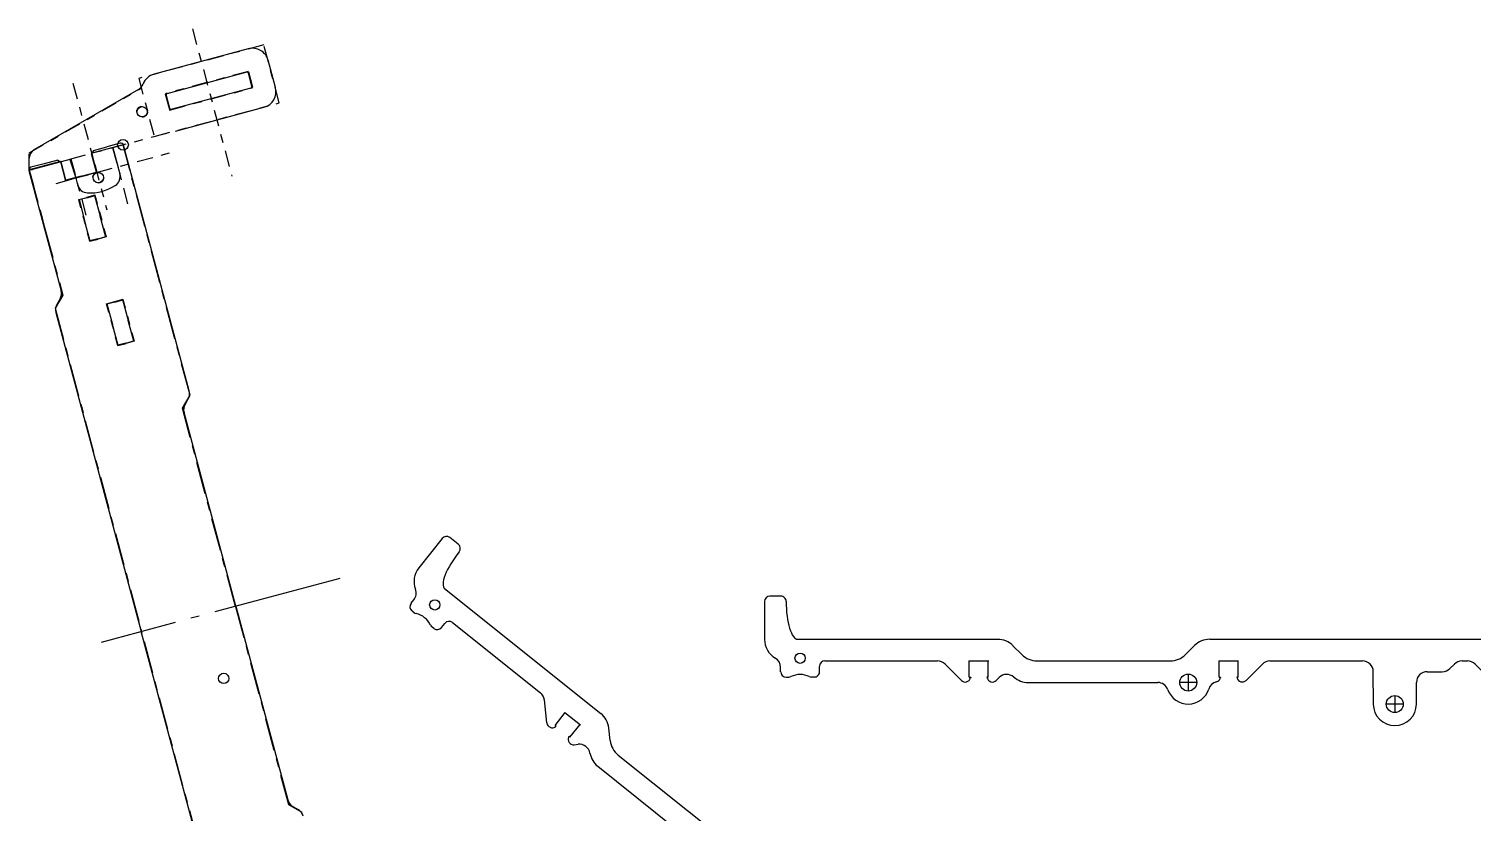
# Model space of a CAD drawing. Header units: inches. Extents: x -309 to 118, y -31 to 166.
# Drawn here: x -185.87 to -169.14, y 61.67 to 70.74 of the extents above; entities that cross this region are included whole.
import ezdxf

# ---------------------------------------------------------------- set-up
doc = ezdxf.new("R2010")
doc.units = ezdxf.units.IN
doc.header["$MEASUREMENT"] = 0
doc.linetypes.add('ACAD_ISO04W100', pattern=[30, 24, -3, 0, -3])
doc.layers.add('CUT', color=1, linetype='Continuous')

# ---------------------------------------------------------------- blocks, each defined once
blk = doc.blocks.new('Stix_Sideview')
at = {"layer": 'CUT'}
for p, q in [((8.929, 0.524), (9.054, 0.526)), ((8.991, 0.525), (8.991, 0.525)), ((-0.446, 0.429), (-0.437, -0.009)), ((-0.26, 0.495), (-0.385, 0.493)), ((8.873, 0.204), (8.868, 0.46)), ((9.124, 0.115), (9.118, 0.465)), ((4.721, 0.092), (8.842, 0.172)), ((-0.053, -0.001), (2.264, 0.044)), ((4.445, -0.09), (4.546, 0.015)), ((2.548, -0.127), (2.442, -0.026)), ((2.726, -0.197), (4.269, -0.167)), ((4.83, -0.156), (5.06, -0.152)), ((4.838, -0.344), (4.835, -0.156)), ((5.058, -0.339), (5.055, -0.152)), ((5.424, -0.145), (6.496, -0.124)), ((7.51, -0.192), (7.561, -0.14)), ((7.649, -0.101), (7.712, -0.1)), ((7.93, -0.259), (7.801, -0.135)), ((8.242, -0.027), (8.012, -0.032)), ((8.021, -0.219), (8.017, -0.032)), ((8.241, -0.215), (8.237, -0.027)), ((8.333, -0.251), (8.475, -0.104)), ((8.519, -0.084), (8.941, -0.076)), ((-0.243, -0.38), (-0.244, -0.33)), ((0.207, -0.371), (0.206, -0.309)), ((0.267, -0.245), (1.571, -0.219)), ((1.853, -0.44), (1.66, -0.254)), ((1.935, -0.212), (2.165, -0.208)), ((1.944, -0.4), (1.94, -0.212)), ((2.164, -0.396), (2.16, -0.208)), ((4.479, -0.314), (4.483, -0.511)), ((5.151, -0.376), (5.336, -0.183)), ((6.631, -0.621), (6.623, -0.246)), ((7.248, -0.234), (7.423, -0.231)), ((8.021, -0.219), (8.036, -0.219)), ((8.036, -0.219), (8.034, -0.229)), ((8.241, -0.215), (8.225, -0.215)), ((8.225, -0.215), (8.228, -0.225)), ((-0.179, -0.441), (-0.149, -0.44)), ((0.146, -0.435), (0.116, -0.435)), ((1.944, -0.4), (1.96, -0.399)), ((1.96, -0.399), (1.957, -0.41)), ((2.164, -0.396), (2.148, -0.396)), ((2.148, -0.396), (2.151, -0.406)), ((2.256, -0.432), (2.289, -0.398)), ((2.627, -0.449), (4.128, -0.42)), ((4.58, -0.411), (4.383, -0.415)), ((4.838, -0.344), (4.854, -0.343)), ((4.854, -0.343), (4.851, -0.354)), ((5.058, -0.339), (5.043, -0.34)), ((5.043, -0.34), (5.046, -0.35)), ((7.13, -0.612), (7.126, -0.362)), ((6.979, -0.614), (6.782, -0.618)), ((6.879, -0.518), (6.882, -0.715))]:
    blk.add_line(p, q, dxfattribs=at)
for centre, radius in [((8.994, 0.403), 0.0595), ((-0.021, -0.219), 0.0595), ((4.481, -0.413), 0.0985), ((6.88, -0.616), 0.0985)]:
    blk.add_circle(centre, radius, dxfattribs=at)
for centre, radius, start, end in [((8.93, 0.461), 0.0625, 91.1139, 181.1139), ((9.055, 0.464), 0.0625, 1.1139, 91.1139), ((-0.383, 0.43), 0.0625, 91.1139, 181.1139), ((-0.258, 0.433), 0.0625, 1.1139, 91.1139), ((8.841, 0.203), 0.0312, 271.1139, 1.1139), ((2.269, -0.206), 0.25, 46.1139, 91.1139), ((4.726, -0.158), 0.25, 91.1139, 136.1139), ((8.937, 0.111), 0.188, 271.1139, 1.1139), ((-0.187, -0.004), 0.25, 181.1139, 241.1139), ((2.721, 0.053), 0.25, 226.1139, 271.1139), ((4.264, 0.083), 0.25, 271.1139, 316.1139), ((5.426, -0.27), 0.125, 91.1139, 136.1139), ((6.498, -0.249), 0.125, 1.1139, 91.1139), ((7.651, -0.226), 0.125, 91.1139, 136.1139), ((7.714, -0.225), 0.125, 46.1139, 91.1139), ((8.52, -0.147), 0.0625, 91.1139, 136.1139), ((-0.369, -0.332), 0.125, 1.1139, 61.1139), ((0.269, -0.307), 0.0625, 91.1139, 181.1139), ((1.574, -0.344), 0.125, 46.1139, 91.1139), ((7.251, -0.359), 0.125, 91.1139, 181.1139), ((7.42, -0.106), 0.125, 271.1139, 316.1139), ((7.973, -0.214), 0.0625, 226.1139, 346.1139), ((8.288, -0.208), 0.0625, 196.1139, 316.1139), ((-0.18, -0.379), 0.0625, 181.1139, 271.1139), ((-0.151, -0.378), 0.0625, 271.1139, 296.2949), ((-0.012, -0.658), 0.25, 65.9328, 116.2949), ((0.115, -0.373), 0.0625, 245.9328, 271.1139), ((0.145, -0.372), 0.0625, 271.1139, 1.1139), ((1.896, -0.395), 0.0625, 226.1139, 346.1139), ((2.211, -0.389), 0.0625, 196.1139, 316.1139), ((2.379, -0.485), 0.125, 49.5916, 136.1139), ((2.622, -0.199), 0.25, 229.5916, 271.1139), ((4.13, -0.545), 0.125, 20.5851, 91.1139), ((4.481, -0.413), 0.25, 200.5851, 343.5329), ((4.841, -0.519), 0.125, 105.4517, 163.5329), ((4.791, -0.339), 0.0625, 285.4517, 346.1139), ((5.106, -0.332), 0.0625, 196.1139, 316.1139), ((6.88, -0.616), 0.25, 181.1139, 1.1139)]:
    blk.add_arc(centre, radius, start, end, dxfattribs=at)
blk.add_ellipse((-0.061, 0.436), major_axis=(-0.009, 0.437), ratio=0.307636, start_param=1.570796, end_param=3.141593, dxfattribs=at)

msp = doc.modelspace()

# ---------------------------------------------------------------- linework, layer by layer
at = {"color": 251, "linetype": 'ACAD_ISO04W100', "ltscale": 0.007812, "true_color": 0x636466}
for p, q in [((-183.96928, 70.74052), (-183.5121, 69.03429)), ((-183.14296, 70.55443), (-184.59185, 70.1662)), ((-182.96308, 69.88311), (-183.14296, 70.55443)), ((-183.31974, 70.24824), (-184.28567, 69.98943)), ((-183.26927, 70.05989), (-183.31974, 70.24824)), ((-185.35374, 70.11183), (-184.96099, 68.64606)), ((-184.59185, 70.1662), (-184.41197, 69.49488)), ((-185.86086, 69.30413), (-184.56182, 70.05413)), ((-184.28567, 69.98943), (-184.2352, 69.80107)), ((-184.2352, 69.80107), (-183.26927, 70.05989)), ((-184.41197, 69.49488), (-182.96308, 69.88311)), ((-185.86086, 69.10666), (-184.23815, 69.54146)), ((-185.86086, 69.10666), (-185.86086, 69.30413)), ((-185.55047, 68.95171), (-184.17862, 69.3193)), ((-184.89494, 69.36547), (-184.71951, 68.71077)), ((-185.86086, 69.10666), (-185.68543, 68.45195)), ((-185.3779, 69.23607), (-185.20247, 68.58136))]:
    msp.add_line(p, q, dxfattribs=at)
at = {"color": 251, "ltscale": 0.007812, "true_color": 0x636466}
for p, q in [((-183.32195, 70.50958), (-184.41442, 70.21685)), ((-183.00794, 70.0621), (-183.09231, 70.37699)), ((-184.59567, 70.03805), (-185.80136, 69.34195)), ((-184.16682, 69.55747), (-183.14052, 69.83246)), ((-184.89126, 69.36335), (-184.82992, 69.13443)), ((-185.86386, 69.23369), (-185.86386, 69.14347)), ((-185.38956, 69.22983), (-185.82452, 69.11329)), ((-185.38956, 69.22983), (-185.31868, 69.00347)), ((-184.83251, 69.14409), (-184.81121, 69.06458)), ((-185.32127, 69.01313), (-185.29997, 68.93362))]:
    msp.add_line(p, q, dxfattribs=at)
at = {"color": 251, "true_color": 0x636466}
for p, q in [((-183.33837, 70.23808), (-184.26445, 69.98993)), ((-183.27944, 70.07852), (-183.31923, 70.22703)), ((-184.2755, 69.9708), (-184.2357, 69.82229)), ((-184.21657, 69.81124), (-183.29049, 70.05938)), ((-184.80602, 69.41518), (-184.96178, 69.37345)), ((-185.11753, 69.33171), (-185.13963, 69.29344)), ((-185.08301, 69.08214), (-185.13963, 69.29344)), ((-185.11753, 69.33171), (-184.96178, 69.37345)), ((-184.00577, 66.54936), (-184.76775, 69.39308)), ((-185.86407, 69.09932), (-185.4914, 67.70849)), ((-185.68622, 69.17933), (-185.84198, 69.1376)), ((-185.53047, 69.22107), (-185.68622, 69.17933)), ((-185.53047, 69.22107), (-185.49219, 69.19897)), ((-185.43558, 68.98767), (-185.49219, 69.19897)), ((-185.25929, 69.03491), (-185.08301, 69.08214)), ((-185.25929, 69.03491), (-185.43558, 68.98767)), ((-185.50389, 67.61363), (-185.5405, 67.55022)), ((-185.55299, 67.45537), (-184.56293, 63.76042)), ((-184.05487, 66.39109), (-184.01826, 66.4545)), ((-183.4666, 64.05418), (-184.06736, 66.29624)), ((-183.4666, 64.05418), (-182.86584, 61.81212)), ((-183.57287, 60.06547), (-184.56293, 63.76042)), ((-182.8076, 61.73621), (-182.74419, 61.6996))]:
    msp.add_line(p, q, dxfattribs=at)
at = {"color": 251, "linetype": 'ACAD_ISO04W100', "ltscale": 0.015625, "true_color": 0x636466}
for p, q in [((-184.7742, 69.39783), (-185.13642, 69.30077)), ((-185.07689, 69.07861), (-185.13642, 69.30077)), ((-183.99774, 66.50005), (-184.7742, 69.39783)), ((-185.49864, 69.20371), (-185.86086, 69.10666)), ((-185.86086, 69.10666), (-185.47263, 67.65777)), ((-185.49864, 69.20371), (-185.43911, 68.98155)), ((-185.07689, 69.07861), (-185.43911, 68.98155)), ((-185.47263, 67.65777), (-185.56102, 67.50467)), ((-185.56102, 67.50467), (-184.5581, 63.76171)), ((-184.08613, 66.34696), (-183.99774, 66.50005)), ((-183.47143, 64.05288), (-184.08613, 66.34696)), ((-183.47143, 64.05288), (-182.85674, 61.75881)), ((-183.55517, 60.01875), (-184.5581, 63.76171)), ((-182.85674, 61.75881), (-182.70364, 61.67042))]:
    msp.add_line(p, q, dxfattribs=at)
at = {"color": 251, "linetype": 'ACAD_ISO04W100', "ltscale": 0.003906, "true_color": 0x636466}
for p, q in [((-185.28747, 68.76336), (-185.09912, 68.81383)), ((-185.09912, 68.81383), (-185.28747, 68.76336)), ((-185.09912, 68.81383), (-185.28747, 68.76336)), ((-185.28747, 68.76336), (-185.09912, 68.81383)), ((-185.15806, 68.2804), (-185.28747, 68.76336)), ((-185.28747, 68.76336), (-185.15806, 68.2804)), ((-185.28747, 68.76336), (-185.15806, 68.2804)), ((-185.15806, 68.2804), (-185.28747, 68.76336)), ((-185.09912, 68.81383), (-184.96971, 68.33087)), ((-184.96971, 68.33087), (-185.09912, 68.81383)), ((-184.96971, 68.33087), (-185.09912, 68.81383)), ((-185.09912, 68.81383), (-184.96971, 68.33087)), ((-184.96971, 68.33087), (-185.15806, 68.2804)), ((-185.15806, 68.2804), (-184.96971, 68.33087)), ((-185.15806, 68.2804), (-184.96971, 68.33087)), ((-184.96971, 68.33087), (-185.15806, 68.2804)), ((-184.96395, 67.55595), (-184.77559, 67.60642)), ((-184.77559, 67.60642), (-184.96395, 67.55595)), ((-184.77559, 67.60642), (-184.96395, 67.55595)), ((-184.96395, 67.55595), (-184.77559, 67.60642)), ((-184.77559, 67.60642), (-184.64618, 67.12346)), ((-184.64618, 67.12346), (-184.77559, 67.60642)), ((-184.64618, 67.12346), (-184.77559, 67.60642)), ((-184.77559, 67.60642), (-184.64618, 67.12346)), ((-184.83454, 67.07299), (-184.96395, 67.55595)), ((-184.96395, 67.55595), (-184.83454, 67.07299)), ((-184.96395, 67.55595), (-184.83454, 67.07299)), ((-184.83454, 67.07299), (-184.96395, 67.55595)), ((-184.64618, 67.12346), (-184.83454, 67.07299)), ((-184.83454, 67.07299), (-184.64618, 67.12346)), ((-184.83454, 67.07299), (-184.64618, 67.12346)), ((-184.64618, 67.12346), (-184.83454, 67.07299))]:
    msp.add_line(p, q, dxfattribs=at)
at = {"color": 251, "ltscale": 0.003906, "true_color": 0x636466}
for p, q in [((-185.19226, 68.78473), (-185.28644, 68.7595)), ((-185.28361, 68.7644), (-185.2189, 68.52292)), ((-185.19226, 68.78473), (-185.09808, 68.80997)), ((-185.10298, 68.8128), (-185.03828, 68.57131)), ((-185.1542, 68.28143), (-185.2189, 68.52292)), ((-184.97357, 68.32983), (-185.03828, 68.57131)), ((-185.06492, 68.3095), (-185.1591, 68.28426)), ((-185.06492, 68.3095), (-184.97074, 68.33473)), ((-184.86874, 67.57733), (-184.96291, 67.55209)), ((-184.86874, 67.57733), (-184.77456, 67.60256)), ((-184.77946, 67.60539), (-184.71475, 67.36391)), ((-184.96009, 67.55699), (-184.89538, 67.31551)), ((-184.83068, 67.07403), (-184.89538, 67.31551)), ((-184.65005, 67.12243), (-184.71475, 67.36391)), ((-184.7414, 67.10209), (-184.83558, 67.07686)), ((-184.7414, 67.10209), (-184.64722, 67.12733))]:
    msp.add_line(p, q, dxfattribs=at)
at = {"color": 251, "linetype": 'ACAD_ISO04W100', "ltscale": 0.0625, "true_color": 0x636466}
msp.add_line((-182.26079, 64.37727), (-185.02915, 63.63549), dxfattribs=at)
msp.add_line((-182.26079, 64.37727), (-185.02915, 63.63549), dxfattribs=at)
at = {"color": 251, "linetype": 'ACAD_ISO04W100', "ltscale": 0.003906, "true_color": 0x636466}
for centre in [(-184.55322, 69.78056), (-185.06071, 69.01824)]:
    msp.add_circle(centre, 0.0625, dxfattribs=at)
at = {"color": 251, "ltscale": 0.003906, "true_color": 0x636466}
for centre in [(-184.55322, 69.78056), (-185.06071, 69.01824)]:
    msp.add_circle(centre, 0.0595, dxfattribs=at)
at = {"color": 251, "true_color": 0x636466}
for centre, radius in [((-184.7742, 69.39783), 0.0625), ((-183.60772, 63.21889), 0.0595)]:
    msp.add_circle(centre, radius, dxfattribs=at)
at = {"color": 251, "ltscale": 0.007812, "true_color": 0x636466}
for centre, radius, start, end in [((-183.27342, 70.32847), 0.1875, 15, 105), ((-184.65817, 70.1463), 0.125, 300, 339.280187), ((-184.36589, 70.03574), 0.1875, 105, 159.280187), ((-183.18905, 70.01357), 0.1875, 285, 15), ((-185.73886, 69.23369), 0.125, 120, 180), ((-185.83261, 69.14347), 0.03125, 180, 285), ((-185.17922, 68.96597), 0.125, 195, 266.634542), ((-185.15538, 69.37152), 0.53125, 266.634542, 303.365458), ((-184.93195, 69.03223), 0.125, 303.365458, 15)]:
    msp.add_arc(centre, radius, start, end, dxfattribs=at)
at = {"color": 251, "true_color": 0x636466}
for centre, radius, start, end in [((-183.33432, 70.22298), 0.01562, 15, 105), ((-183.29453, 70.07447), 0.01563, 285, 15), ((-184.26041, 69.97484), 0.01563, 105, 195), ((-184.22061, 69.82633), 0.01563, 195, 285), ((-184.79793, 69.385), 0.03125, 15, 105), ((-185.83389, 69.10741), 0.03125, 105, 195), ((-185.61214, 67.67613), 0.125, 330, 15), ((-185.43225, 67.48772), 0.125, 150, 195), ((-184.12651, 66.517), 0.125, 330, 15), ((-183.94662, 66.32859), 0.125, 150, 195), ((-182.7451, 61.84447), 0.125, 195, 240), ((-182.80669, 61.59135), 0.125, 15, 60)]:
    msp.add_arc(centre, radius, start, end, dxfattribs=at)

# ---------------------------------------------------------------- block references
for p, rotation in [((-181.00572, 64.22515), 320.272035840497), ((-176.90282, 63.67136), 358.886115599603)]:
    msp.add_blockref('Stix_Sideview', p, dxfattribs=dict(rotation=rotation))

doc.saveas('drawing.dxf')
